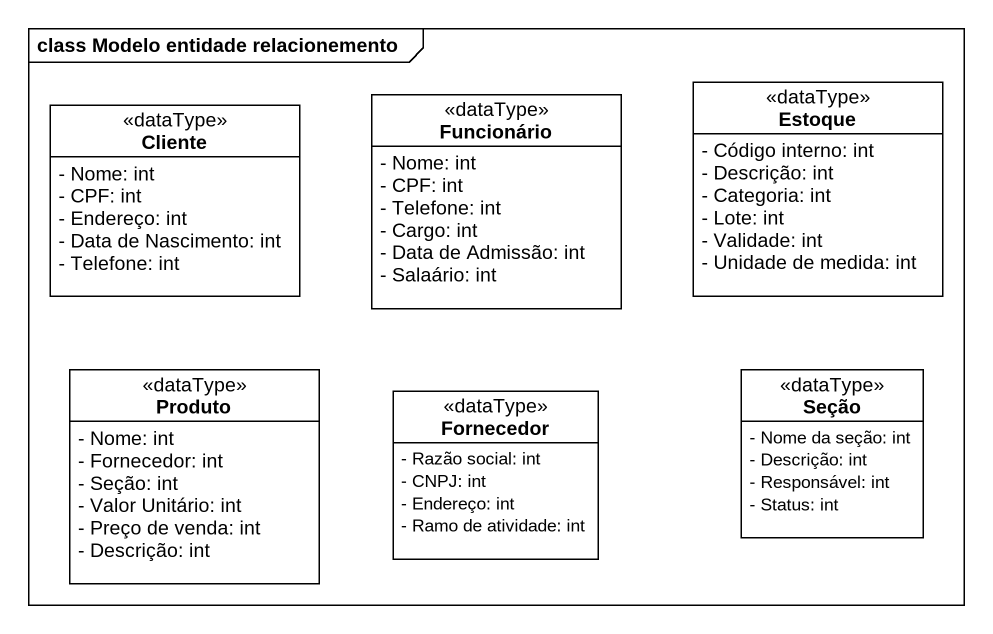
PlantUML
@startuml
mainframe class Modelo entidade relacionemento
hide circle
hide empty members
skinparam classAttributeIconSize 0
class Cliente <<dataType>> {
  - Nome: int
  - CPF: int
  - Endereço: int
  - Data de Nascimento: int
  - Telefone: int
}
class Funcionário <<dataType>> {
  - Nome: int
  - CPF: int
  - Telefone: int
  - Cargo: int
  - Data de Admissão: int
  - Salaário: int
}
class Estoque <<dataType>> {
  - Código interno: int
  - Descrição: int
  - Categoria: int
  - Lote: int
  - Validade: int
  - Unidade de medida: int
}
class Produto <<dataType>> {
  - Nome: int
  - Fornecedor: int
  - Seção: int
  - Valor Unitário: int
  - Preço de venda: int
  - Descrição: int
}
class Seção <<dataType>> {
  - Nome da seção: int
  - Descrição: int
  - Responsável: int
  - Status: int
}
class Fornecedor <<dataType>> {
  - Razão social: int
  - CNPJ: int
  - Endereço: int
  - Ramo de atividade: int
}
@enduml
